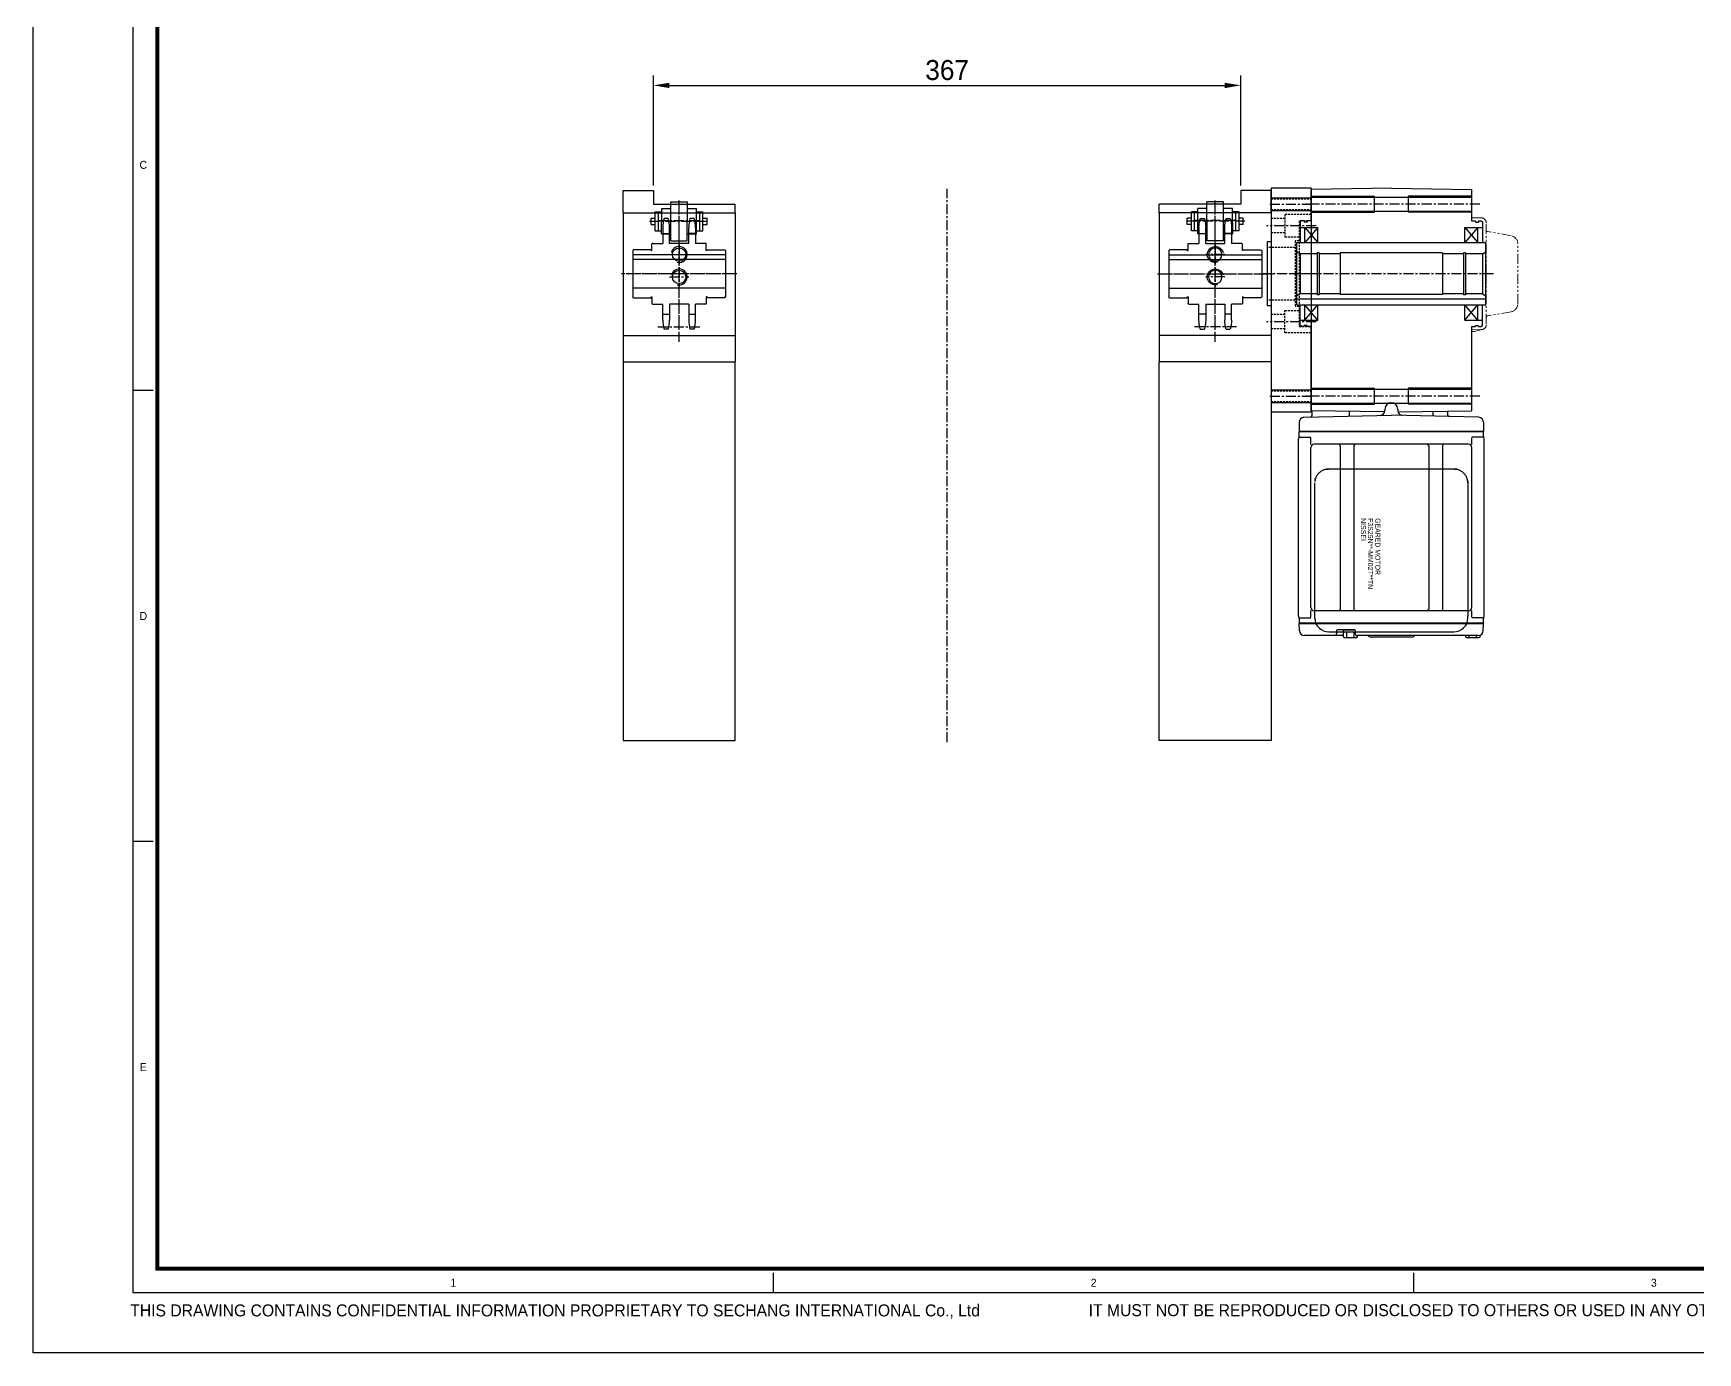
# Model space of a CAD drawing. Header units: inches. Extents: x 0 to 77285, y -118 to 40065.
# Drawn here: x 68990 to 70030, y 3988 to 4813 of the extents above; entities that cross this region are included whole.
import ezdxf
from ezdxf.enums import TextEntityAlignment as Align

# ---------------------------------------------------------------- set-up
doc = ezdxf.new("R2010")
doc.units = ezdxf.units.IN
doc.header["$LTSCALE"] = 5
doc.header["$MEASUREMENT"] = 0
for name, pattern in [('CENTER', [2, 1.25, -0.25, 0.25, -0.25]), ('HIDDEN', [0.375, 0.25, -0.125]), ('PHANTOM', [2.5, 1.25, -0.25, 0.25, -0.25, 0.25, -0.25])]:
    doc.linetypes.add(name, pattern=pattern)
for name, color, linetype in [('11', 1, 'CENTER'), ('22', 2, 'HIDDEN'), ('44', 4, 'Continuous'), ('55', 5, 'Continuous'), ('A', 8, 'Continuous'), ('B', 123, 'Continuous'), ('G', 231, 'Continuous'), ('T', 3, 'Continuous')]:
    doc.layers.add(name, color=color, linetype=linetype)
doc.layers.add('33', color=3, linetype='PHANTOM', lineweight=9)
doc.styles.add('SCI', font='')
doc.styles.get('SCI').set_extended_font_data('Gulim')
doc.dimstyles.new('SCH', dxfattribs={"dimtxt": 2.5, "dimasz": 2, "dimexe": 1.25, "dimexo": 0.625, "dimtad": 1, "dimdec": 8, "dimtxsty": 'SCI', "dimcen": 2.5, "dimclrd": 4, "dimclre": 4, "dimclrt": 7, "dimadec": 8, "dimazin": 2, "dimtfac": 1, "dimtdec": 8, "dimtmove": 0, "dimatfit": 3, "dimfxl": 1, "dimarcsym": 0})

# ---------------------------------------------------------------- blocks, each defined once
blk = doc.blocks.new('A$C730b86a0')
for p, q in [((0, 0), (0, 14)), ((0, 14), (19, 14)), ((19, 14), (19, 5.5)), ((0, 0), (70, 0)), ((19, 5.5), (70, 5.5)), ((70, 0), (70, 5.5))]:
    blk.add_line(p, q)
blk = doc.blocks.new('A$C2bcf4613')
for p, q in [((-6.8, 34.6), (-9.4, 34.6)), ((9.4, 34.6), (6.8, 34.6)), ((-10.2, 29), (-10.2, 19)), ((-10.2, 25.2), (-6, 25.2)), ((-6, 19), (-6, 29)), ((6, 19), (6, 29)), ((10.2, 25.2), (6, 25.2)), ((10.2, 29), (10.2, 19)), ((-28.5, 15), (-29, 14.5)), ((-29, 14.5), (-29, -14.5)), ((29, 11.8), (-29, 11.8)), ((-17.5, 15), (-28.5, 15)), ((-17.5, 14.5), (-17.5, 15)), ((-17.5, 14.5), (-17, 14.5)), ((-17, 14.5), (-17, 18.5)), ((-16.5, 19), (-10.2, 19)), ((6, 19), (-6, 19)), ((16.5, 19), (10.2, 19)), ((17, 14.5), (17, 18.5)), ((17.5, 14.5), (17, 14.5)), ((17.5, 14.5), (17.5, 15)), ((17.5, 15), (28.5, 15)), ((28.5, 15), (29, 14.5)), ((29, 14.5), (29, -14.5)), ((29, 9), (-29, 9)), ((29, -9), (-29, -9)), ((-28.5, -15), (-29, -14.5)), ((-28.5, -15), (-17.5, -15)), ((-17.5, -15), (-17.5, -14.5)), ((-17.5, -14.5), (-17, -14.5)), ((-17, -14.5), (-17, -18.5)), ((-16.5, -19), (-10.2, -19)), ((-10.2, -29), (-10.2, -19)), ((-6, -19), (-6, -29)), ((6, -19), (-6, -19)), ((6, -19), (6, -29)), ((10.2, -29), (10.2, -19)), ((16.5, -19), (10.2, -19)), ((17, -14.5), (17, -18.5)), ((17.5, -14.5), (17, -14.5)), ((17.5, -15), (17.5, -14.5)), ((28.5, -15), (17.5, -15)), ((28.5, -15), (29, -14.5)), ((-10.2, -25.2), (-6, -25.2)), ((6, -25.2), (10.2, -25.2)), ((-6.8, -34.6), (-9.4, -34.6)), ((9.4, -34.6), (6.8, -34.6))]:
    blk.add_line(p, q)
for centre, radius, start, end in [((9.8, 29), 20, 163.7846, 180), ((-26, 29), 20, 0, 16.2154), ((26, 29), 20, 163.7846, 180), ((-9.8, 29), 20, 0, 16.2154), ((-16.5, 18.5), 0.5, 90, 180), ((16.5, 18.5), 0.5, 0, 90), ((-16.5, -18.5), 0.5, 180, 270), ((16.5, -18.5), 0.5, 270, 0), ((9.8, -29), 20, 180, 196.2154), ((-26, -29), 20, 343.7846, 0), ((26, -29), 20, 180, 196.2154), ((-9.8, -29), 20, 343.7846, 0)]:
    blk.add_arc(centre, radius, start, end)
at = {"layer": '11'}
for p, q in [((-13.2, 33.2), (13.2, 33.2)), ((0, -34.6), (0, 34.6)), ((33, 0), (-33, 0)), ((-13.2, -33.2), (13.2, -33.2))]:
    blk.add_line(p, q, dxfattribs=at)
blk = doc.blocks.new('A$C285d94d9')
for p, q in [((-5.1, 24.4), (5.2, 24.4)), ((-5.1, 0), (-5.1, 24.4)), ((5.1, 0), (5.2, 24.4)), ((-17.5, 14.2), (-14.9, 14.2)), ((-17.5, 10.2), (-17.5, 14.2)), ((-14.9, 18.2), (-10.9, 18.2)), ((-14.9, 6.2), (-14.9, 18.2)), ((-12.9, 6.2), (-12.9, 18.2)), ((-10.8, 20.1), (-5.1, 20.1)), ((-10.9, 4.3), (-10.8, 20.1)), ((5.2, 20.1), (10.9, 20.1)), ((10.8, 4.3), (10.9, 20.1)), ((10.8, 18.2), (14.8, 18.2)), ((12.9, 6.2), (12.9, 18.2)), ((14.8, 6.2), (14.8, 18.2)), ((14.8, 14.2), (17.5, 14.2)), ((17.5, 10.2), (17.5, 14.2)), ((-17.5, 10.2), (-14.9, 10.2)), ((-14.9, 6.2), (-10.9, 6.2)), ((-10.9, 4.3), (-5.1, 4.3)), ((-5.1, 0), (5.1, 0)), ((5.1, 4.3), (10.8, 4.3)), ((10.8, 6.2), (14.8, 6.2)), ((14.8, 10.2), (17.5, 10.2))]:
    blk.add_line(p, q)
at = {"layer": '11'}
for p, q in [((0, -1), (0, 25.4)), ((-18.5, 12.2), (18.5, 12.2))]:
    blk.add_line(p, q, dxfattribs=at)
blk = doc.blocks.new('A$C1510e7b5')
for p, q in [((0, -14), (70, -14)), ((0, -14), (0, -107)), ((70, -14), (70, -90.5)), ((0, -90.5), (70, -90.5)), ((70, -90.5), (70, -107)), ((0, -107), (0, -343.8)), ((70, -343.8), (70, -107)), ((0, -343.8), (70, -343.8))]:
    blk.add_line(p, q)
at = {"linetype": 'Continuous'}
blk.add_line((0, -107), (70, -107), dxfattribs=at)
for centre in [(35, -40), (35, -54)]:
    blk.add_circle(centre, 4.19)
at = {"layer": '11'}
for p, q in [((35, -94.5), (35, -10)), ((29, -40), (41, -40)), ((35, -34), (35, -46)), ((35, -48), (35, -60)), ((71, -52), (-1, -52)), ((29, -54), (41, -54))]:
    blk.add_line(p, q, dxfattribs=at)
at = {"layer": 'T'}
for centre in [(35, -40), (35, -54)]:
    blk.add_arc(centre, 5, 255, 165, dxfattribs=at)
at = {"layer": 'A'}
blk.add_blockref('A$C2bcf4613', (35, -52), dxfattribs=at)
at = {"layer": 'B'}
blk.add_blockref('A$C285d94d9', (35, -31.4), dxfattribs=at)
at = {"layer": 'G'}
blk.add_blockref('A$C730b86a0', (0, -14), dxfattribs=at)
blk = doc.blocks.new('A$C936c05bb')
at = {"layer": '11'}
blk.add_line((202.5, -344.8), (202.5, 1), dxfattribs=at)
blk.add_blockref('A$C1510e7b5', (0, 0))
at = {"xscale": -1}
blk.add_blockref('A$C1510e7b5', (405, 0), dxfattribs=at)
blk = doc.blocks.new('A$C5cb67589')
for p, q in [((25, 53.5), (0, 53.5)), ((0, 53.5), (0, -86.5)), ((25, 53.5), (25, -86.5)), ((0, 20), (-2.5, 20)), ((-2.5, 20), (-2.5, -20)), ((0, -20), (-2.5, -20)), ((25, -86.5), (0, -86.5))]:
    blk.add_line(p, q)
at = {"layer": '11'}
for p, q in [((-1, 43.5), (26, 43.5)), ((28, 30), (-3, 30)), ((30, 0), (-5, 0)), ((28, -30), (-3, -30)), ((-1, -76.5), (26, -76.5))]:
    blk.add_line(p, q, dxfattribs=at)
at = {"layer": '22'}
for p, q in [((0, 46.8), (25, 46.8)), ((0, 40.2), (25, 40.2)), ((8.5, 34.5), (0, 34.5)), ((25, 37), (8.5, 37)), ((8.5, 37), (8.5, 23)), ((25, 33), (17.5, 33)), ((17.5, 33), (17.5, -33)), ((8.5, 25.5), (0, 25.5)), ((8.5, 23), (17.5, 23)), ((15, 16.5), (-2.5, 16.5)), ((17.5, 20.5), (15, 20.5)), ((15, 20.5), (15, -20.5)), ((15, -16.5), (-2.5, -16.5)), ((17.5, -20.5), (15, -20.5)), ((8.5, -25.5), (0, -25.5)), ((8.5, -37), (8.5, -23)), ((8.5, -23), (17.5, -23)), ((8.5, -34.5), (0, -34.5)), ((25, -37), (8.5, -37)), ((17.5, -33), (25, -33)), ((0, -73.2), (25, -73.2)), ((0, -79.8), (25, -79.8))]:
    blk.add_line(p, q, dxfattribs=at)
at = {"layer": 'T'}
for p, q in [((0, 47.5), (25, 47.5)), ((0, 39.5), (25, 39.5)), ((0, -72.5), (25, -72.5)), ((0, -80.5), (25, -80.5))]:
    blk.add_line(p, q, dxfattribs=at)
blk = doc.blocks.new('A$C35424f55')
for p, q in [((-33, 56), (-32.4, 57)), ((-33, 54.5), (-33, 56)), ((-33, 54.5), (-32.3, 54.5)), ((-33, 52.5), (-32.3, 52.5)), ((-33, 50), (-33, 52.5)), ((-32.4, 57), (-19.5, 57)), ((-32.3, 52.5), (-32.3, 54.5)), ((-29, 46), (-29, 57)), ((-19.5, 54), (-29, 54)), ((-29, 54), (-19.5, 46)), ((-29, 46), (-19.5, 54)), ((-19.5, -59), (-19.5, 59)), ((19.5, 59), (-19.5, 59)), ((-12.5, 57), (-13.7, 59)), ((-12.5, 57), (-12.5, 46.4)), ((-12.5, 57), (12.5, 57)), ((-12.5, 57), (0, 57)), ((12.5, 57), (13.7, 59)), ((12.5, 57), (12.5, 46.4)), ((15.8, 59), (15.8, -59)), ((19.5, -59), (19.5, 59)), ((32.4, 57), (19.5, 57)), ((29, 54), (19.5, 54)), ((29, 46), (19.5, 54)), ((29, 54), (19.5, 46)), ((29, 46), (29, 57)), ((33, 54.5), (32.3, 54.5)), ((32.3, 52.5), (32.3, 54.5)), ((33, 52.5), (32.3, 52.5)), ((33, 56), (32.4, 57)), ((33, 54.5), (33, 56)), ((33, 50), (33, 52.5)), ((89.7, 54.6), (88.3, 0)), ((92.7, 57.5), (98.6, 57.5)), ((98.6, 57.5), (98.6, -57.5)), ((98.9, 57.5), (98.6, 57.3)), ((98.6, 57.3), (98.6, -57.3)), ((98.9, 57.5), (98.9, -57.5)), ((101.8, 57.5), (98.9, 57.5)), ((102.1, 57), (102.1, 50.2)), ((214.1, 58), (103.1, 58)), ((215.1, 57), (215.1, 50.2)), ((218.1, 57.5), (215.4, 57.5)), ((218.1, 57.5), (218.3, 57.5)), ((218.3, 57.5), (218.6, 57.3)), ((218.3, 57.5), (218.3, -57.5)), ((218.8, 57.5), (218.6, 57.3)), ((218.6, 57.5), (218.6, 57.3)), ((218.8, 57.5), (218.6, 57.5)), ((218.6, 57.3), (218.6, -57.3)), ((218.6, -57.3), (218.6, 57.3)), ((223.2, 57.4), (218.8, 57.5)), ((226.9, 55.4), (225.9, 55.4)), ((226.1, 54.4), (226.1, 0)), ((227.4, 53.3), (226.1, 53.3)), ((227.4, 47.1), (227.4, 54.9)), ((-53.5, 0), (-52.6, 50)), ((-52.6, 50), (-33, 50)), ((-47.8, -50), (-47.8, 50)), ((-39.2, -50), (-39.2, 50)), ((-19.5, 46), (-29, 46)), ((-13.1, 46.4), (-13.1, 45)), ((-13.1, 46.4), (13.1, 46.4)), ((-13.1, 45), (13.1, 45)), ((-12.5, 45), (-12.5, 32)), ((12.5, 45), (12.5, 32)), ((13.1, 46.4), (13.1, 45)), ((29, 46), (19.5, 46)), ((33, 50), (85.6, 50)), ((72.2, -50), (72.2, 50)), ((80.8, -50), (80.8, 50)), ((86.4, 4.2), (85.6, 50)), ((106.8, 50.2), (102.5, 50.2)), ((106.6, 48.2), (106.6, -48.2)), ((208.6, 50.2), (108.6, 50.2)), ((130.6, 47.8), (214.1, 47.8)), ((214.7, 50.2), (210.5, 50.2)), ((210.6, 48.2), (210.6, -48.2)), ((215.4, 47.8), (214.1, 47.8)), ((227.4, 48.7), (226.1, 48.7)), ((226.9, 46.6), (226.1, 46.6)), ((-13, 32), (13, 32)), ((-13, 32), (-13, -32)), ((13, 32), (13, -32)), ((86.1, 35), (85.9, 35.2)), ((86.1, 35), (88.2, 35)), ((107.6, 31.9), (209.6, 31.9)), ((122.1, 39), (122.1, -39)), ((223.8, -39), (223.8, 39)), ((89, 26.1), (86, 26.1)), ((107.6, 23.4), (209.6, 23.4)), ((227.1, 12.7), (227.1, -12.7)), ((-53.5, 0), (-52.6, -50)), ((84.6, 4), (85.5, 4)), ((89.7, -54.6), (88.3, 0)), ((226.1, 0), (226.1, -21.5)), ((84.6, -4), (85.5, -4)), ((86.4, -4.2), (85.6, -50)), ((89, -26.1), (86, -26.1)), ((107.6, -23.4), (209.6, -23.4)), ((222.6, -22.8), (222.6, -33.9)), ((222.6, -29.8), (222.6, -22.8)), ((223.9, -29.8), (222.6, -29.8)), ((222.9, -22.5), (225.1, -22.5)), ((223.9, -29.8), (223.9, -22.5)), ((227.4, -23.2), (223.9, -23.2)), ((227.4, -27.8), (223.9, -27.8)), ((226.9, -29.9), (224.4, -29.9)), ((226.9, -21.1), (226.1, -21.1)), ((226.1, -29.9), (226.1, -54.4)), ((227.4, -29.4), (227.4, -21.6)), ((-13, -32), (13, -32)), ((-12.5, -32), (-12.5, -45)), ((12.5, -32), (12.5, -45)), ((107.6, -31.9), (209.6, -31.9)), ((222.9, -34.2), (225.1, -34.2)), ((-33, -50), (-52.6, -50)), ((-33, -50), (-33, -52.5)), ((-19.5, -46), (-29, -46)), ((-29, -57), (-29, -46)), ((-29, -46), (-19.5, -54)), ((-29, -54), (-19.5, -46)), ((-13.1, -45), (-13.1, -46.3)), ((-13.1, -45), (13.1, -45)), ((-13.1, -46.3), (13.1, -46.3)), ((-12.5, -46.3), (-12.5, -57)), ((12.5, -46.3), (12.5, -57)), ((13.1, -45), (13.1, -46.3)), ((29, -46), (19.5, -46)), ((29, -54), (19.5, -46)), ((29, -46), (19.5, -54)), ((29, -57), (29, -46)), ((85.6, -50), (33, -50)), ((33, -50), (33, -52.5)), ((88.6, -49.5), (85.6, -49.5)), ((102.1, -57), (102.1, -50.2)), ((106.8, -50.2), (102.5, -50.2)), ((208.6, -50.2), (108.6, -50.2)), ((214.1, -47.8), (130.6, -47.8)), ((214.7, -50.2), (210.5, -50.2)), ((215.4, -47.8), (214.1, -47.8)), ((215.1, -57), (215.1, -50.2)), ((-33, -52.5), (-32.3, -52.5)), ((-33, -54.5), (-32.3, -54.5)), ((-33, -54.5), (-33, -56)), ((-33, -56), (-32.4, -57)), ((-32.4, -57), (-19.5, -57)), ((-32.3, -52.5), (-32.3, -54.5)), ((-19.5, -54), (-29, -54)), ((19.5, -59), (-19.5, -59)), ((-12.5, -57), (-13.7, -59)), ((-12.5, -57), (12.5, -57)), ((12.5, -57), (13.7, -59)), ((29, -54), (19.5, -54)), ((32.4, -57), (19.5, -57)), ((33, -52.5), (32.3, -52.5)), ((32.3, -52.5), (32.3, -54.5)), ((33, -54.5), (32.3, -54.5)), ((33, -56), (32.4, -57)), ((33, -54.5), (33, -56)), ((92.7, -57.5), (98.6, -57.5)), ((98.9, -57.5), (98.6, -57.3)), ((101.8, -57.5), (98.9, -57.5)), ((214.1, -58), (103.1, -58)), ((215.4, -57.5), (218.3, -57.5)), ((218.3, -57.5), (218.6, -57.3)), ((218.6, -57.5), (218.6, -57.3)), ((218.6, -57.3), (218.8, -57.5)), ((218.8, -57.5), (218.6, -57.5)), ((223.2, -57.4), (218.8, -57.5))]:
    blk.add_line(p, q)
for centre, radius, start, end in [((92.7, 54.5), 3, 90, 178.5), ((101.8, 58.5), 1, 270, 311.4096), ((103.1, 57), 1, 90, 180), ((214.1, 57), 1, 0, 90), ((215.4, 58.5), 1, 228.5904, 270), ((223.1, 54.4), 3, 0, 88.5), ((226.9, 54.9), 0.5, 0, 90), ((108.6, 48.2), 2, 90, 180), ((208.6, 48.2), 2, 0, 90), ((215.2, 39.2), 8.63, 358.8908, 88.8461), ((226.9, 47.1), 0.5, 270, 0), ((88.2, 36), 1, 270, 358.5), ((107.6, 32.9), 1, 180, 270), ((209.6, 32.9), 1, 270, 0), ((107.6, 22.4), 1, 90, 180), ((209.6, 22.4), 1, 0, 90), ((228.1, 15.3), 2, 180, 221.4096), ((225.1, 12.7), 2, 0, 41.4096), ((84.6, 0), 4, 90, 270), ((85.5, 7), 3, 270, 358.5), ((85.5, -7), 3, 1.5, 90), ((228.1, -15.3), 2, 138.5904, 180), ((225.1, -12.7), 2, 318.5904, 0), ((107.6, -22.4), 1, 180, 270), ((209.6, -22.4), 1, 270, 0), ((222.9, -22.8), 0.3, 90, 180), ((224.4, -29.4), 0.5, 180, 270), ((225.1, -21.5), 1, 270, 0), ((226.9, -21.6), 0.5, 0, 90), ((226.9, -29.4), 0.5, 270, 0), ((107.6, -32.9), 1, 90, 180), ((209.6, -32.9), 1, 0, 90), ((215.2, -39.2), 8.63, 271.1539, 1.1092), ((222.9, -33.9), 0.3, 180, 270), ((225.1, -35.2), 1, 0, 90), ((88.6, -50.5), 1, 1.5, 90), ((108.6, -48.2), 2, 180, 270), ((208.6, -48.2), 2, 270, 0), ((92.7, -54.5), 3, 181.5, 270), ((101.8, -58.5), 1, 48.5904, 90), ((103.1, -57), 1, 180, 270), ((214.1, -57), 1, 270, 0), ((215.4, -58.5), 1, 90, 131.4096), ((223.1, -54.4), 3, 271.5, 0)]:
    blk.add_arc(centre, radius, start, end)
for points, knots in [([(130.6, 47.8), (128.4, 47.8), (131.7, 47.8), (128.7, 47.7), (128.5, 47.5), (127.5, 47.2), (126.8, 46.9), (126, 46.4), (125.3, 45.9), (124.7, 45.3), (124.1, 44.7), (123.5, 43.9), (123.1, 43.2), (122.7, 42.4), (122.4, 41.4), (122.2, 41.2), (122.1, 38), (122.2, 42.4), (122.1, 39)], [0, 0, 0, 0, 0.496423, 1.363487, 2.231535, 3.100955, 3.972324, 4.846129, 5.722755, 6.602462, 7.485371, 8.371475, 9.260623, 10.152542, 11.046855, 11.94308, 12.840665, 13.590304, 13.590304, 13.590304, 13.590304]), ([(122.1, -39), (122.1, -41.2), (122.1, -37.9), (122.2, -41), (122.4, -41.1), (122.6, -42.2), (123, -43), (123.4, -43.7), (123.9, -44.5), (124.5, -45.2), (125.1, -45.8), (125.8, -46.3), (126.5, -46.8), (127.5, -47.2), (127.8, -47.4), (130.6, -47.9), (126.3, -47.3), (129.9, -47.8)], [0, 0, 0, 0, 0.507298, 1.405389, 2.302973, 3.19919, 4.093501, 4.985441, 5.874635, 6.760827, 7.643864, 8.523727, 9.400536, 10.274529, 11.146068, 12.015623, 12.87529, 12.87529, 12.87529, 12.87529])]:
    blk.add_open_spline(points, degree=3, knots=knots)
at = {"layer": '11'}
for p, q in [((0, 63.8), (0, -63.8)), ((0, 63.6), (0, 59)), ((-43.5, 55.2), (-43.5, -55.1)), ((76.5, 55.2), (76.5, -55.1))]:
    blk.add_line(p, q, dxfattribs=at)
at = {"layer": '33'}
for p, q in [((-23.8, 74.9), (-26.4, 60.1)), ((18.8, 79), (-18.8, 79)), ((23.8, 74.9), (26.4, 60.1)), ((-35, 50), (-34.9, 56.4)), ((0, 59.3), (-31.9, 59.3)), ((0, 59.3), (31.9, 59.3)), ((36, 52), (34.8, 57)), ((35, 50), (34.9, 56.4)), ((36, 52), (36, 50))]:
    blk.add_line(p, q, dxfattribs=at)
for centre, radius, start, end in [((-18.8, 74), 5, 90, 170), ((18.8, 74), 5, 10, 90), ((-31.9, 56.3), 3, 90, 179), ((-27.3, 60.3), 1, 270, 350), ((27.3, 60.3), 1, 190, 270), ((31.9, 56.3), 3, 1, 90)]:
    blk.add_arc(centre, radius, start, end, dxfattribs=at)
at = {"layer": 'T'}
for p, q in [((-48.5, 50), (-48.5, 10.5)), ((-38.5, 50), (-38.5, 10.5)), ((71.5, 50), (71.5, 10.5)), ((81.5, 50), (81.5, 10.5)), ((-48.5, 10.5), (-38.5, 10.5)), ((71.5, 10.5), (81.5, 10.5)), ((-38.5, -10.5), (-48.5, -10.5)), ((-48.5, -50), (-48.5, -10.5)), ((-38.5, -50), (-38.5, -10.5)), ((81.5, -10.5), (71.5, -10.5)), ((71.5, -50), (71.5, -10.5)), ((81.5, -50), (81.5, -10.5))]:
    blk.add_line(p, q, dxfattribs=at)
at = {"layer": '44', "style": 'SCI'}
for s, height, p in [('GEARED MOTOR', 3.125, (152.8, -10)), ('F3S25N**-MM02T**TN', 3.125, (152.8, -14.6)), ('NISSEI', 3.12, (152.8, -19))]:
    blk.add_text(s, height=height, dxfattribs=at).set_placement(p)
blk = doc.blocks.new('A$C60684f4e')
at = {"color": 2}
for p, q in [((15, -176.7), (12.5, -176.7)), ((15, -233.1), (12.5, -233.1)), ((92.5, -289.5), (92.5, -287)), ((172.5, -289.5), (172.5, -287))]:
    blk.add_line(p, q, dxfattribs=at)
blk.add_lwpolyline([(12.5, -289.5), (12.5, -7.5), (412.5, -7.5), (412.5, -289.5)], close=True, dxfattribs=at)
at = {"color": 40, "const_width": 0.5}
blk.add_lwpolyline([(15.5, -286.5), (15.5, -10.5), (409.5, -10.5), (409.5, -286.5)], close=True, dxfattribs=at)
at = {"layer": 'Defpoints', "color": 1}
blk.add_lwpolyline([(0, -297), (0, 0), (420, 0), (420, -297)], close=True, dxfattribs=at)
at = {"color": 2, "style": 'SCI'}
for s, p in [('C', (13.75, -148.5)), ('D', (13.75, -204.9)), ('E', (13.75, -261.3)), ('1', (52.5, -288.25)), ('2', (132.5, -288.25)), ('3', (202.5, -288.25))]:
    blk.add_text(s, height=1, dxfattribs=at).set_placement(p, align=Align.MIDDLE_CENTER)
at = {"color": 3, "linetype": 'Continuous', "style": 'SCI'}
for s, p in [('THIS DRAWING CONTAINS CONFIDENTIAL INFORMATION PROPRIETARY TO SECHANG INTERNATIONAL Co., Ltd  ', (12.11, -292.46)), ('IT MUST NOT BE REPRODUCED OR DISCLOSED TO OTHERS OR USED IN ANY OTHER WAY IN WHOLE OR PART EXCEPT AN AUTHORIZED IN WRITING BY SECHANG INTERNATIONAL Co., Ltd.', (131.88, -292.43))]:
    blk.add_text(s, height=1.5, dxfattribs=at).set_placement(p)
blk = doc.blocks.new('*D788')
at = {"color": 4, "lineweight": -2, "transparency": 16777216}
for p, q in [((69377.2, 4717.6), (69377.2, 4786.4)), ((69744.2, 4717.6), (69744.2, 4786.4)), ((69387.2, 4780.2), (69734.2, 4780.2))]:
    blk.add_line(p, q, dxfattribs=at)
at = {"color": 4, "transparency": 16777216}
for points in [[(69387.2, 4781.8), (69387.2, 4778.5), (69377.2, 4780.2)], [(69734.2, 4781.8), (69734.2, 4778.5), (69744.2, 4780.2)]]:
    blk.add_solid(points, dxfattribs=at)
at = {"layer": 'Defpoints', "color": 0, "transparency": 16777216}
for p in [(69744.2, 4780.2), (69377.2, 4714.4), (69744.2, 4714.4)]:
    blk.add_point(p, dxfattribs=at)
at = {"color": 7, "transparency": 16777216, "insert": (69560.7, 4789.7), "char_height": 12.5, "attachment_point": 5, "style": 'SCI'}
blk.add_mtext('367', dxfattribs=at)

msp = doc.modelspace()

# ---------------------------------------------------------------- block references
at = {"xscale": 5, "yscale": 5, "zscale": 5}
msp.add_blockref('A$C60684f4e', (68989.72535195, 5473.02503557), dxfattribs=at)
for name, p in [('A$C936c05bb', (69358.23107287, 4714.44316101)), ('A$C5cb67589', (69763.23107287, 4662.443161))]:
    msp.add_blockref(name, p)
at = {"layer": '55', "rotation": 270}
msp.add_blockref('A$C35424f55', (69838.23107287, 4662.443154), dxfattribs=at)

# ---------------------------------------------------------------- dimensions: what is measured, and where the dimension line sits
dim = msp.add_linear_dim(base=(69744.2310728671, 4780.1622715673), p1=(69377.2310728671, 4714.4431610051), p2=(69744.2310728671, 4714.4431610051), dimstyle='SCH', override={"dimscale": 5, "dimcen": 1})
dim.commit()
dim.dimension.update_dxf_attribs({"geometry": '*D788', "text_midpoint": (69560.7310728671, 4789.7037163076)})

doc.saveas('drawing.dxf')
